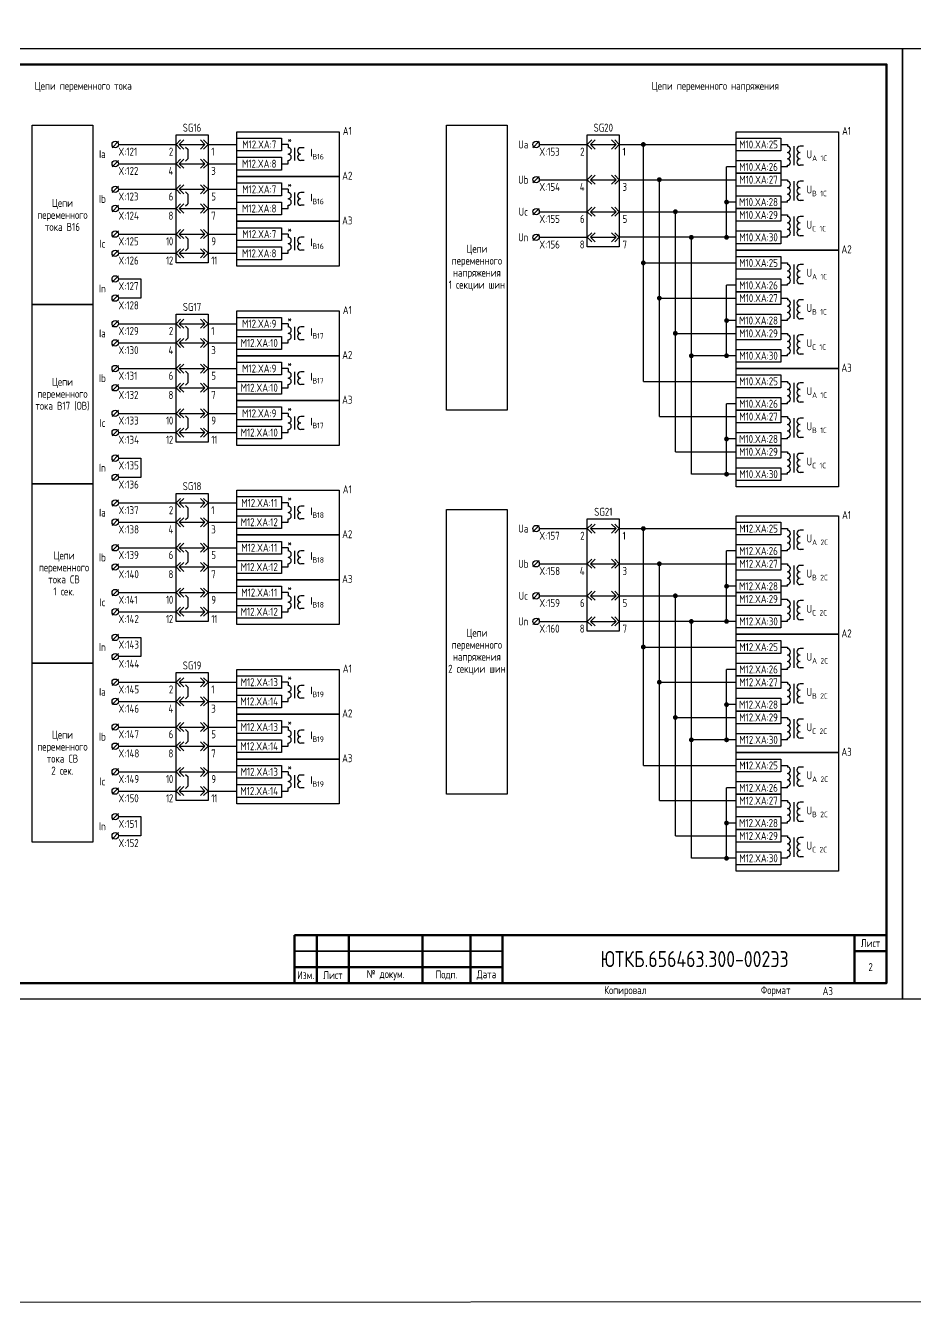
# Model space of a CAD drawing. Header units: millimetres. Extents: x -1315 to 7958, y -96 to 618.
# Drawn here: x 566 to 844, y -96 to 304.1 of the extents above; entities that cross this region are included whole.
import ezdxf

# ---------------------------------------------------------------- set-up
doc = ezdxf.new("R2010")
doc.units = ezdxf.units.MM
doc.styles.add('Gost_type_A', font='GOST_A.TTF')

# ---------------------------------------------------------------- blocks, each defined once
blk = doc.blocks.new('Формат_А3')
blk.add_lwpolyline([(-420, 297), (0, 297), (0, 0), (-420, 0)], close=True)
at = {"lineweight": 50}
blk.add_lwpolyline([(-400, 292), (-5, 292), (-5, 5), (-400, 5)], close=True, dxfattribs=at)
blk = doc.blocks.new('Штамп малый нижний')
at = {"lineweight": 50}
for points in [[(-185, 15), (-178, 15), (-178, 5), (-185, 5)], [(-178, 15), (-168, 15), (-168, 5), (-178, 5)], [(-168, 15), (-145, 15), (-145, 5), (-168, 5)], [(-145, 15), (-130, 15), (-130, 5), (-145, 5)], [(-130, 15), (-120, 15), (-120, 5), (-130, 5)], [(-120, 15), (-10, 15), (-10, 0), (-120, 0)], [(-10, 15), (0, 15), (0, 10), (-10, 10)], [(-10, 10), (0, 10), (0, 0), (-10, 0)], [(-185, 5), (-178, 5), (-178, 0), (-185, 0)], [(-178, 5), (-168, 5), (-168, 0), (-178, 0)], [(-168, 5), (-145, 5), (-145, 0), (-168, 0)], [(-145, 5), (-130, 5), (-130, 0), (-145, 0)], [(-130, 5), (-120, 5), (-120, 0), (-130, 0)]]:
    blk.add_lwpolyline(points, close=True, dxfattribs=at)
for points in [[(-185, 15), (-178, 15), (-178, 10), (-185, 10)], [(-178, 15), (-168, 15), (-168, 10), (-178, 10)], [(-168, 15), (-145, 15), (-145, 10), (-168, 10)], [(-145, 15), (-130, 15), (-130, 10), (-145, 10)], [(-130, 15), (-120, 15), (-120, 10), (-130, 10)], [(-185, 10), (-178, 10), (-178, 5), (-185, 5)], [(-178, 10), (-168, 10), (-168, 5), (-178, 5)], [(-168, 10), (-145, 10), (-145, 5), (-168, 5)], [(-145, 10), (-130, 10), (-130, 5), (-145, 5)], [(-130, 10), (-120, 10), (-120, 5), (-130, 5)]]:
    blk.add_lwpolyline(points, close=True)
at = {"char_height": 2.5, "style": 'Gost_type_A'}
for s, insert, width, attachment_point in [('Лист', (-5, 12.5), 10, 5), ('№ докум.', (-156.5, 2.5), 23, 5), ('Дата', (-125, 2.5), 10, 5), ('Изм.', (-181.5, 2.5), 7, 5), ('Лист', (-173, 2.5), 10, 5), ('Подп.', (-137.5, 2.5), 15, 5), ('Копировал', (-75, -2.53), 13.1202, 6), ('Формат', (-30, -2.53), 13.1202, 6)]:
    blk.add_mtext(s, dxfattribs=dict(at, insert=insert, width=width, attachment_point=attachment_point))
blk = doc.blocks.new('БИ_разъем')
for p, q in [((0, 0), (1.41, 1.41)), ((0, 0), (1.41, 1.41)), ((0, 0), (1.41, -1.41)), ((0, 0), (1.41, -1.41)), ((1, 0), (2.41, 1.41)), ((1, 0), (2.41, -1.41)), ((1, 0), (9, 0)), ((9, 0), (7.59, 1.41)), ((9, 0), (7.59, -1.41)), ((10, 0), (8.59, 1.41)), ((10, 0), (8.59, 1.41)), ((10, 0), (8.59, -1.41)), ((10, 0), (8.59, -1.41))]:
    blk.add_line(p, q)
blk = doc.blocks.new('БИ_перемычка')
for p, q in [((2.97, -0.79), (3.67, -1.5)), ((3.67, -1.5), (3.67, -4.5)), ((2.97, -5.21), (3.67, -4.5))]:
    blk.add_line(p, q)
blk = doc.blocks.new('POINT')
at = {"const_width": 0.75}
blk.add_lwpolyline([(-0.375, 0, 1), (0.375, 0, 1)], format="xyb", close=True, dxfattribs=at)

msp = doc.modelspace()

# ---------------------------------------------------------------- linework, layer by layer
for p, q in [((595, 268), (593, 266)), ((595, 267), (613, 267)), ((623, 267), (632, 267)), ((648, 267), (646, 267)), ((726.5, 268), (724.5, 266)), ((726.5, 267), (741.5, 267)), ((751.5, 267), (788, 267)), ((759, 193), (759, 267)), ((595, 262), (593, 260)), ((595, 261), (613, 261)), ((623.17, 261), (632, 261)), ((646, 261), (648, 261)), ((726.5, 257), (724.5, 255)), ((785, 238), (785, 260)), ((788, 260), (785, 260)), ((595, 254), (593, 252)), ((595, 253), (613, 253)), ((623.17, 253), (632, 253)), ((648, 253), (646, 253)), ((726.5, 256), (741.5, 256)), ((751.5, 256), (788, 256)), ((764, 182), (764, 256)), ((788, 249), (785, 249)), ((595, 248), (593, 246)), ((595, 247), (613, 247)), ((623.17, 247), (632, 247)), ((646, 247), (648, 247)), ((726.5, 247), (724.5, 245)), ((726.5, 246), (741.5, 246)), ((751.5, 246), (788, 246)), ((769, 171), (769, 246)), ((595, 240), (593, 238)), ((595, 239), (613, 239)), ((623.17, 239), (632, 239)), ((648, 239), (646, 239)), ((726.5, 239), (724.5, 237)), ((726.5, 238), (741.5, 238)), ((788, 238), (751.5, 238)), ((774, 164), (774, 238)), ((595, 234), (593, 232)), ((595, 233), (613, 233)), ((623.17, 233), (632, 233)), ((646, 233), (648, 233)), ((759.38, 230), (788, 230)), ((595, 226), (593, 224)), ((595, 225), (602, 225)), ((602, 225), (602, 219)), ((785, 201), (785, 223)), ((788, 223), (785, 223)), ((595, 220), (593, 218)), ((602, 219), (595, 219)), ((764, 219), (788, 219)), ((595, 212), (593, 210)), ((595, 211), (613, 211)), ((623, 211), (632, 211)), ((648, 211), (646, 211)), ((788, 212), (785, 212)), ((595, 206), (593, 204)), ((595, 205), (613, 205)), ((623.17, 205), (632, 205)), ((646, 205), (648, 205)), ((769, 208), (788, 208)), ((788, 201), (774, 201)), ((595, 198), (593, 196)), ((595, 197), (613, 197)), ((623.17, 197), (632, 197)), ((648, 197), (646, 197)), ((759, 193), (788, 193)), ((595, 192), (593, 190)), ((595, 191), (613, 191)), ((623.17, 191), (632, 191)), ((646, 191), (648, 191)), ((785, 164), (785, 186)), ((788, 186), (785, 186)), ((595, 184), (593, 182)), ((595, 183), (613, 183)), ((623.17, 183), (632, 183)), ((648, 183), (646, 183)), ((764, 182), (788, 182)), ((595, 178), (593, 176)), ((595, 177), (613, 177)), ((623.17, 177), (632, 177)), ((646, 177), (648, 177)), ((788, 175), (785, 175)), ((595, 170), (593, 168)), ((595, 169), (602, 169)), ((602, 169), (602, 163)), ((769, 171), (788, 171)), ((595, 164), (593, 162)), ((602, 163), (595, 163)), ((788, 164), (774, 164)), ((595, 156), (593, 154)), ((595, 155), (613, 155)), ((623, 155), (632, 155)), ((648, 155), (646, 155)), ((595, 150), (593, 148)), ((595, 149), (613, 149)), ((623.17, 149), (632, 149)), ((646, 149), (648, 149)), ((726.5, 148), (724.5, 146)), ((726.5, 147), (741.5, 147)), ((751.5, 147), (788, 147)), ((759, 73), (759, 147)), ((595, 142), (593, 140)), ((595, 141), (613, 141)), ((623.17, 141), (632, 141)), ((648, 141), (646, 141)), ((726.5, 137), (724.5, 135)), ((785, 118), (785, 140)), ((788, 140), (785, 140)), ((595, 136), (593, 134)), ((595, 135), (613, 135)), ((623.17, 135), (632, 135)), ((646, 135), (648, 135)), ((726.5, 136), (741.5, 136)), ((751.5, 136), (788, 136)), ((764, 62), (764, 136)), ((788, 129), (785, 129)), ((595, 128), (593, 126)), ((595, 127), (613, 127)), ((623.17, 127), (632, 127)), ((648, 127), (646, 127)), ((726.5, 127), (724.5, 125)), ((726.5, 126), (741.5, 126)), ((751.5, 126), (788, 126)), ((769, 51), (769, 126)), ((595, 122), (593, 120)), ((595, 121), (613, 121)), ((623.17, 121), (632, 121)), ((646, 121), (648, 121)), ((726.5, 119), (724.5, 117)), ((726.5, 118), (741.5, 118)), ((788, 118), (751.5, 118)), ((774, 44), (774, 118)), ((595, 114), (593, 112)), ((595, 113), (602, 113)), ((602, 113), (602, 107)), ((759.38, 110), (788, 110)), ((595, 108), (593, 106)), ((602, 107), (595, 107)), ((785, 81), (785, 103)), ((788, 103), (785, 103)), ((595, 100), (593, 98)), ((595, 99), (613, 99)), ((623, 99), (632, 99)), ((648, 99), (646, 99)), ((764, 99), (788, 99)), ((595, 94), (593, 92)), ((595, 93), (613, 93)), ((623.17, 93), (632, 93)), ((646, 93), (648, 93)), ((788, 92), (785, 92)), ((595, 86), (593, 84)), ((595, 85), (613, 85)), ((623.17, 85), (632, 85)), ((648, 85), (646, 85)), ((769, 88), (788, 88)), ((788, 81), (774, 81)), ((595, 80), (593, 78)), ((595, 79), (613, 79)), ((623.17, 79), (632, 79)), ((646, 79), (648, 79)), ((759, 73), (788, 73)), ((595, 72), (593, 70)), ((595, 71), (613, 71)), ((623.17, 71), (632, 71)), ((648, 71), (646, 71)), ((595, 66), (593, 64)), ((595, 65), (613, 65)), ((623.17, 65), (632, 65)), ((646, 65), (648, 65)), ((785, 44), (785, 66)), ((788, 66), (785, 66)), ((764, 62), (788, 62)), ((595, 58), (593, 56)), ((595, 57), (602, 57)), ((602, 57), (602, 51)), ((788, 55), (785, 55)), ((595, 52), (593, 50)), ((602, 51), (595, 51)), ((769, 51), (788, 51)), ((788, 44), (774, 44))]:
    msp.add_line(p, q)
at = {"ltscale": 4}
for p, q in [((648, 267), (648, 266)), ((648, 266.5), (648, 266)), ((650, 266), (650, 262)), ((650, 266), (650, 262)), ((653, 266), (652, 266)), ((653, 266), (652, 266)), ((802, 267), (804, 267)), ((804, 267), (804, 266.5)), ((804, 267), (804, 266.5)), ((806, 266.5), (806, 262.5)), ((806, 264.5), (806, 260.5)), ((809, 266.5), (808, 266.5)), ((648, 261), (648, 262)), ((653, 262), (652, 262)), ((653, 262), (652, 262)), ((804, 260), (804, 260.5)), ((809, 260.5), (808, 260.5)), ((804, 260), (802, 260)), ((648, 253), (648, 252)), ((648, 252.5), (648, 252)), ((802, 256), (804, 256)), ((804, 256), (804, 255.5)), ((804, 256), (804, 255.5)), ((806, 255.5), (806, 251.5)), ((806, 253.5), (806, 249.5)), ((809, 255.5), (808, 255.5)), ((650, 252), (650, 248)), ((650, 252), (650, 248)), ((653, 252), (652, 252)), ((653, 252), (652, 252)), ((804, 249), (802, 249)), ((804, 249), (804, 249.5)), ((809, 249.5), (808, 249.5)), ((648, 247), (648, 248)), ((653, 248), (652, 248)), ((653, 248), (652, 248)), ((802, 245), (804, 245)), ((804, 245), (804, 244.5)), ((804, 245), (804, 244.5)), ((806, 244.5), (806, 240.5)), ((809, 244.5), (808, 244.5)), ((806, 242.5), (806, 238.5)), ((648, 239), (648, 238)), ((648, 238.5), (648, 238)), ((650, 238), (650, 234)), ((650, 238), (650, 234)), ((653, 238), (652, 238)), ((653, 238), (652, 238)), ((804, 238), (802, 238)), ((804, 238), (804, 238.5)), ((809, 238.5), (808, 238.5)), ((648, 233), (648, 234)), ((653, 234), (652, 234)), ((653, 234), (652, 234)), ((802, 230), (804, 230)), ((804, 230), (804, 229.5)), ((804, 230), (804, 229.5)), ((806, 229.5), (806, 225.5)), ((809, 229.5), (808, 229.5)), ((806, 227.5), (806, 223.5)), ((804, 223), (802, 223)), ((804, 223), (804, 223.5)), ((809, 223.5), (808, 223.5)), ((802, 219), (804, 219)), ((804, 219), (804, 218.5)), ((804, 219), (804, 218.5)), ((806, 218.5), (806, 214.5)), ((806, 216.5), (806, 212.5)), ((809, 218.5), (808, 218.5)), ((804, 212), (804, 212.5)), ((809, 212.5), (808, 212.5)), ((648, 211), (648, 210)), ((648, 210.5), (648, 210)), ((650, 210), (650, 206)), ((650, 210), (650, 206)), ((653, 210), (652, 210)), ((653, 210), (652, 210)), ((804, 212), (802, 212)), ((648, 205), (648, 206)), ((653, 206), (652, 206)), ((653, 206), (652, 206)), ((802, 208), (804, 208)), ((804, 208), (804, 207.5)), ((804, 208), (804, 207.5)), ((806, 207.5), (806, 203.5)), ((806, 205.5), (806, 201.5)), ((809, 207.5), (808, 207.5)), ((804, 201), (802, 201)), ((804, 201), (804, 201.5)), ((809, 201.5), (808, 201.5)), ((648, 197), (648, 196)), ((648, 196.5), (648, 196)), ((650, 196), (650, 192)), ((650, 196), (650, 192)), ((653, 196), (652, 196)), ((653, 196), (652, 196)), ((802, 193), (804, 193)), ((804, 193), (804, 192.5)), ((804, 193), (804, 192.5)), ((806, 192.5), (806, 188.5)), ((809, 192.5), (808, 192.5)), ((648, 191), (648, 192)), ((653, 192), (652, 192)), ((653, 192), (652, 192)), ((806, 190.5), (806, 186.5)), ((804, 186), (802, 186)), ((804, 186), (804, 186.5)), ((809, 186.5), (808, 186.5)), ((648, 183), (648, 182)), ((648, 182.5), (648, 182)), ((650, 182), (650, 178)), ((650, 182), (650, 178)), ((653, 182), (652, 182)), ((653, 182), (652, 182)), ((802, 182), (804, 182)), ((804, 182), (804, 181.5)), ((804, 182), (804, 181.5)), ((806, 181.5), (806, 177.5)), ((809, 181.5), (808, 181.5)), ((648, 177), (648, 178)), ((653, 178), (652, 178)), ((653, 178), (652, 178)), ((806, 179.5), (806, 175.5)), ((804, 175), (802, 175)), ((804, 175), (804, 175.5)), ((809, 175.5), (808, 175.5)), ((802, 171), (804, 171)), ((804, 171), (804, 170.5)), ((804, 171), (804, 170.5)), ((806, 170.5), (806, 166.5)), ((806, 168.5), (806, 164.5)), ((809, 170.5), (808, 170.5)), ((804, 164), (804, 164.5)), ((809, 164.5), (808, 164.5)), ((804, 164), (802, 164)), ((648, 155), (648, 154)), ((648, 154.5), (648, 154)), ((650, 154), (650, 150)), ((650, 154), (650, 150)), ((653, 154), (652, 154)), ((653, 154), (652, 154)), ((648, 149), (648, 150)), ((653, 150), (652, 150)), ((653, 150), (652, 150)), ((802, 147), (804, 147)), ((804, 147), (804, 146.5)), ((804, 147), (804, 146.5)), ((806, 146.5), (806, 142.5)), ((806, 144.5), (806, 140.5)), ((809, 146.5), (808, 146.5)), ((648, 141), (648, 140)), ((648, 140.5), (648, 140)), ((804, 140), (804, 140.5)), ((809, 140.5), (808, 140.5)), ((650, 140), (650, 136)), ((650, 140), (650, 136)), ((653, 140), (652, 140)), ((653, 140), (652, 140)), ((804, 140), (802, 140)), ((648, 135), (648, 136)), ((653, 136), (652, 136)), ((653, 136), (652, 136)), ((802, 136), (804, 136)), ((804, 136), (804, 135.5)), ((804, 136), (804, 135.5)), ((806, 135.5), (806, 131.5)), ((806, 133.5), (806, 129.5)), ((809, 135.5), (808, 135.5)), ((804, 129), (802, 129)), ((804, 129), (804, 129.5)), ((809, 129.5), (808, 129.5)), ((648, 127), (648, 126)), ((648, 126.5), (648, 126)), ((650, 126), (650, 122)), ((650, 126), (650, 122)), ((653, 126), (652, 126)), ((653, 126), (652, 126)), ((802, 125), (804, 125)), ((804, 125), (804, 124.5)), ((804, 125), (804, 124.5)), ((806, 124.5), (806, 120.5)), ((809, 124.5), (808, 124.5)), ((648, 121), (648, 122)), ((653, 122), (652, 122)), ((653, 122), (652, 122)), ((806, 122.5), (806, 118.5)), ((804, 118), (802, 118)), ((804, 118), (804, 118.5)), ((809, 118.5), (808, 118.5)), ((802, 110), (804, 110)), ((804, 110), (804, 109.5)), ((804, 110), (804, 109.5)), ((806, 109.5), (806, 105.5)), ((809, 109.5), (808, 109.5)), ((806, 107.5), (806, 103.5)), ((804, 103), (802, 103)), ((804, 103), (804, 103.5)), ((809, 103.5), (808, 103.5)), ((648, 99), (648, 98)), ((648, 98.5), (648, 98)), ((650, 98), (650, 94)), ((650, 98), (650, 94)), ((653, 98), (652, 98)), ((653, 98), (652, 98)), ((802, 99), (804, 99)), ((804, 99), (804, 98.5)), ((804, 99), (804, 98.5)), ((806, 98.5), (806, 94.5)), ((806, 96.5), (806, 92.5)), ((809, 98.5), (808, 98.5)), ((648, 93), (648, 94)), ((653, 94), (652, 94)), ((653, 94), (652, 94)), ((804, 92), (804, 92.5)), ((809, 92.5), (808, 92.5)), ((804, 92), (802, 92)), ((648, 85), (648, 84)), ((648, 84.5), (648, 84)), ((802, 88), (804, 88)), ((804, 88), (804, 87.5)), ((804, 88), (804, 87.5)), ((806, 87.5), (806, 83.5)), ((806, 85.5), (806, 81.5)), ((809, 87.5), (808, 87.5)), ((650, 84), (650, 80)), ((650, 84), (650, 80)), ((653, 84), (652, 84)), ((653, 84), (652, 84)), ((804, 81), (802, 81)), ((804, 81), (804, 81.5)), ((809, 81.5), (808, 81.5)), ((648, 79), (648, 80)), ((653, 80), (652, 80)), ((653, 80), (652, 80)), ((802, 73), (804, 73)), ((804, 73), (804, 72.5)), ((804, 73), (804, 72.5)), ((806, 72.5), (806, 68.5)), ((809, 72.5), (808, 72.5)), ((648, 71), (648, 70)), ((648, 70.5), (648, 70)), ((650, 70), (650, 66)), ((650, 70), (650, 66)), ((653, 70), (652, 70)), ((653, 70), (652, 70)), ((806, 70.5), (806, 66.5)), ((648, 65), (648, 66)), ((653, 66), (652, 66)), ((653, 66), (652, 66)), ((804, 66), (802, 66)), ((804, 66), (804, 66.5)), ((809, 66.5), (808, 66.5)), ((802, 62), (804, 62)), ((804, 62), (804, 61.5)), ((804, 62), (804, 61.5)), ((806, 61.5), (806, 57.5)), ((809, 61.5), (808, 61.5)), ((806, 59.5), (806, 55.5)), ((804, 55), (802, 55)), ((804, 55), (804, 55.5)), ((809, 55.5), (808, 55.5)), ((802, 51), (804, 51)), ((804, 51), (804, 50.5)), ((804, 51), (804, 50.5)), ((806, 50.5), (806, 46.5)), ((806, 48.5), (806, 44.5)), ((809, 50.5), (808, 50.5)), ((804, 44), (804, 44.5)), ((809, 44.5), (808, 44.5)), ((804, 44), (802, 44))]:
    msp.add_line(p, q, dxfattribs=at)
for points in [[(-1315, 612), (7958.16, 618), (7958.16, -90), (-1315, -96)], [(587, 217), (568, 217), (568, 273), (587, 273)], [(716.5, 184), (697.5, 184), (697.5, 273), (716.5, 273)], [(613, 270), (623, 270), (623, 230), (613, 230)], [(632, 271), (664, 271), (664, 257), (632, 257)], [(632, 269), (646, 269), (646, 265), (632, 265)], [(741.5, 270), (751.5, 270), (751.5, 235), (741.5, 235)], [(788, 271), (820, 271), (820, 234), (788, 234)], [(788, 269), (802, 269), (802, 265), (788, 265)], [(632, 263), (646, 263), (646, 259), (632, 259)], [(788, 262), (802, 262), (802, 258), (788, 258)], [(632, 257), (664, 257), (664, 243), (632, 243)], [(788, 258), (802, 258), (802, 254), (788, 254)], [(632, 255), (646, 255), (646, 251), (632, 251)], [(632, 249), (646, 249), (646, 245), (632, 245)], [(788, 251), (802, 251), (802, 247), (788, 247)], [(788, 247), (802, 247), (802, 243), (788, 243)], [(632, 243), (664, 243), (664, 229), (632, 229)], [(632, 241), (646, 241), (646, 237), (632, 237)], [(788, 240), (802, 240), (802, 236), (788, 236)], [(632, 235), (646, 235), (646, 231), (632, 231)], [(788, 234), (820, 234), (820, 197), (788, 197)], [(788, 232), (802, 232), (802, 228), (788, 228)], [(788, 225), (802, 225), (802, 221), (788, 221)], [(788, 221), (802, 221), (802, 217), (788, 217)], [(587, 161), (568, 161), (568, 217), (587, 217)], [(613, 214), (623, 214), (623, 174), (613, 174)], [(632, 215), (664, 215), (664, 201), (632, 201)], [(632, 213), (646, 213), (646, 209), (632, 209)], [(788, 214), (802, 214), (802, 210), (788, 210)], [(788, 210), (802, 210), (802, 206), (788, 206)], [(632, 207), (646, 207), (646, 203), (632, 203)], [(632, 201), (664, 201), (664, 187), (632, 187)], [(788, 203), (802, 203), (802, 199), (788, 199)], [(632, 199), (646, 199), (646, 195), (632, 195)], [(788, 197), (820, 197), (820, 160), (788, 160)], [(632, 193), (646, 193), (646, 189), (632, 189)], [(788, 195), (802, 195), (802, 191), (788, 191)], [(632, 187), (664, 187), (664, 173), (632, 173)], [(632, 185), (646, 185), (646, 181), (632, 181)], [(788, 188), (802, 188), (802, 184), (788, 184)], [(788, 184), (802, 184), (802, 180), (788, 180)], [(632, 179), (646, 179), (646, 175), (632, 175)], [(788, 177), (802, 177), (802, 173), (788, 173)], [(788, 173), (802, 173), (802, 169), (788, 169)], [(788, 166), (802, 166), (802, 162), (788, 162)], [(587, 105), (568, 105), (568, 161), (587, 161)], [(613, 158), (623, 158), (623, 118), (613, 118)], [(632, 159), (664, 159), (664, 145), (632, 145)], [(632, 157), (646, 157), (646, 153), (632, 153)], [(716.5, 64), (697.5, 64), (697.5, 153), (716.5, 153)], [(632, 151), (646, 151), (646, 147), (632, 147)], [(741.5, 150), (751.5, 150), (751.5, 115), (741.5, 115)], [(788, 151), (820, 151), (820, 114), (788, 114)], [(788, 149), (802, 149), (802, 145), (788, 145)], [(632, 145), (664, 145), (664, 131), (632, 131)], [(632, 143), (646, 143), (646, 139), (632, 139)], [(788, 142), (802, 142), (802, 138), (788, 138)], [(632, 137), (646, 137), (646, 133), (632, 133)], [(788, 138), (802, 138), (802, 134), (788, 134)], [(632, 131), (664, 131), (664, 117), (632, 117)], [(632, 129), (646, 129), (646, 125), (632, 125)], [(788, 131), (802, 131), (802, 127), (788, 127)], [(788, 127), (802, 127), (802, 123), (788, 123)], [(632, 123), (646, 123), (646, 119), (632, 119)], [(788, 120), (802, 120), (802, 116), (788, 116)], [(788, 114), (820, 114), (820, 77), (788, 77)], [(788, 112), (802, 112), (802, 108), (788, 108)], [(587, 49), (568, 49), (568, 105), (587, 105)], [(788, 105), (802, 105), (802, 101), (788, 101)], [(613, 102), (623, 102), (623, 62), (613, 62)], [(632, 103), (664, 103), (664, 89), (632, 89)], [(632, 101), (646, 101), (646, 97), (632, 97)], [(788, 101), (802, 101), (802, 97), (788, 97)], [(632, 95), (646, 95), (646, 91), (632, 91)], [(788, 94), (802, 94), (802, 90), (788, 90)], [(632, 89), (664, 89), (664, 75), (632, 75)], [(788, 90), (802, 90), (802, 86), (788, 86)], [(632, 87), (646, 87), (646, 83), (632, 83)], [(632, 81), (646, 81), (646, 77), (632, 77)], [(788, 83), (802, 83), (802, 79), (788, 79)], [(788, 77), (820, 77), (820, 40), (788, 40)], [(632, 75), (664, 75), (664, 61), (632, 61)], [(632, 73), (646, 73), (646, 69), (632, 69)], [(788, 75), (802, 75), (802, 71), (788, 71)], [(632, 67), (646, 67), (646, 63), (632, 63)], [(788, 68), (802, 68), (802, 64), (788, 64)], [(788, 64), (802, 64), (802, 60), (788, 60)], [(788, 57), (802, 57), (802, 53), (788, 53)], [(788, 53), (802, 53), (802, 49), (788, 49)], [(788, 46), (802, 46), (802, 42), (788, 42)]]:
    msp.add_lwpolyline(points, close=True)
for centre in [(594, 267), (725.5, 267), (594, 261), (725.5, 256), (594, 253), (594, 247), (725.5, 246), (594, 239), (725.5, 238), (594, 233), (594, 225), (594, 219), (594, 211), (594, 205), (594, 197), (594, 191), (594, 183), (594, 177), (594, 169), (594, 163), (594, 155), (594, 149), (725.5, 147), (594, 141), (725.5, 136), (594, 135), (594, 127), (725.5, 126), (594, 121), (725.5, 118), (594, 113), (594, 107), (594, 99), (594, 93), (594, 85), (594, 79), (594, 71), (594, 65), (594, 57), (594, 51)]:
    msp.add_circle(centre, 1)
for centre, start, end in [((648, 265), 270, 90), ((648, 265), 270, 90), ((652, 265), 90, 270), ((652, 265), 90, 270), ((804, 265.5), 270, 90), ((804, 263.5), 270, 90), ((808, 265.5), 90, 270), ((808, 265.5), 90, 270), ((808, 263.5), 90, 270), ((808, 263.5), 90, 270), ((648, 263), 270, 90), ((648, 263), 270, 90), ((652, 263), 90, 270), ((652, 263), 90, 270), ((804, 261.5), 270, 90), ((808, 261.5), 90, 270), ((804, 254.5), 270, 90), ((804, 252.5), 270, 90), ((808, 254.5), 90, 270), ((808, 254.5), 90, 270), ((808, 252.5), 90, 270), ((808, 252.5), 90, 270), ((648, 251), 270, 90), ((648, 251), 270, 90), ((648, 249), 270, 90), ((648, 249), 270, 90), ((652, 251), 90, 270), ((652, 251), 90, 270), ((652, 249), 90, 270), ((652, 249), 90, 270), ((804, 250.5), 270, 90), ((808, 250.5), 90, 270), ((804, 243.5), 270, 90), ((808, 243.5), 90, 270), ((808, 243.5), 90, 270), ((804, 241.5), 270, 90), ((804, 239.5), 270, 90), ((808, 241.5), 90, 270), ((808, 241.5), 90, 270), ((808, 239.5), 90, 270), ((648, 237), 270, 90), ((648, 237), 270, 90), ((652, 237), 90, 270), ((652, 237), 90, 270), ((648, 235), 270, 90), ((648, 235), 270, 90), ((652, 235), 90, 270), ((652, 235), 90, 270), ((804, 228.5), 270, 90), ((808, 228.5), 90, 270), ((808, 228.5), 90, 270), ((804, 226.5), 270, 90), ((804, 224.5), 270, 90), ((808, 226.5), 90, 270), ((808, 226.5), 90, 270), ((808, 224.5), 90, 270), ((804, 217.5), 270, 90), ((804, 215.5), 270, 90), ((808, 217.5), 90, 270), ((808, 217.5), 90, 270), ((808, 215.5), 90, 270), ((808, 215.5), 90, 270), ((804, 213.5), 270, 90), ((808, 213.5), 90, 270), ((648, 209), 270, 90), ((648, 209), 270, 90), ((652, 209), 90, 270), ((652, 209), 90, 270), ((648, 207), 270, 90), ((648, 207), 270, 90), ((652, 207), 90, 270), ((652, 207), 90, 270), ((804, 206.5), 270, 90), ((804, 204.5), 270, 90), ((808, 206.5), 90, 270), ((808, 206.5), 90, 270), ((808, 204.5), 90, 270), ((808, 204.5), 90, 270), ((804, 202.5), 270, 90), ((808, 202.5), 90, 270), ((648, 195), 270, 90), ((648, 195), 270, 90), ((648, 193), 270, 90), ((648, 193), 270, 90), ((652, 195), 90, 270), ((652, 195), 90, 270), ((652, 193), 90, 270), ((652, 193), 90, 270), ((804, 191.5), 270, 90), ((808, 191.5), 90, 270), ((808, 191.5), 90, 270), ((804, 189.5), 270, 90), ((804, 187.5), 270, 90), ((808, 189.5), 90, 270), ((808, 189.5), 90, 270), ((808, 187.5), 90, 270), ((648, 181), 270, 90), ((648, 181), 270, 90), ((652, 181), 90, 270), ((652, 181), 90, 270), ((804, 180.5), 270, 90), ((808, 180.5), 90, 270), ((808, 180.5), 90, 270), ((648, 179), 270, 90), ((648, 179), 270, 90), ((652, 179), 90, 270), ((652, 179), 90, 270), ((804, 178.5), 270, 90), ((804, 176.5), 270, 90), ((808, 178.5), 90, 270), ((808, 178.5), 90, 270), ((808, 176.5), 90, 270), ((804, 169.5), 270, 90), ((804, 167.5), 270, 90), ((808, 169.5), 90, 270), ((808, 169.5), 90, 270), ((808, 167.5), 90, 270), ((808, 167.5), 90, 270), ((804, 165.5), 270, 90), ((808, 165.5), 90, 270), ((648, 153), 270, 90), ((648, 153), 270, 90), ((652, 153), 90, 270), ((652, 153), 90, 270), ((648, 151), 270, 90), ((648, 151), 270, 90), ((652, 151), 90, 270), ((652, 151), 90, 270), ((804, 145.5), 270, 90), ((804, 143.5), 270, 90), ((808, 145.5), 90, 270), ((808, 145.5), 90, 270), ((808, 143.5), 90, 270), ((808, 143.5), 90, 270), ((804, 141.5), 270, 90), ((808, 141.5), 90, 270), ((648, 139), 270, 90), ((648, 139), 270, 90), ((648, 137), 270, 90), ((648, 137), 270, 90), ((652, 139), 90, 270), ((652, 139), 90, 270), ((652, 137), 90, 270), ((652, 137), 90, 270), ((804, 134.5), 270, 90), ((804, 132.5), 270, 90), ((808, 134.5), 90, 270), ((808, 134.5), 90, 270), ((808, 132.5), 90, 270), ((808, 132.5), 90, 270), ((804, 130.5), 270, 90), ((808, 130.5), 90, 270), ((648, 125), 270, 90), ((648, 125), 270, 90), ((652, 125), 90, 270), ((652, 125), 90, 270), ((804, 123.5), 270, 90), ((808, 123.5), 90, 270), ((808, 123.5), 90, 270), ((648, 123), 270, 90), ((648, 123), 270, 90), ((652, 123), 90, 270), ((652, 123), 90, 270), ((804, 121.5), 270, 90), ((804, 119.5), 270, 90), ((808, 121.5), 90, 270), ((808, 121.5), 90, 270), ((808, 119.5), 90, 270), ((804, 108.5), 270, 90), ((808, 108.5), 90, 270), ((808, 108.5), 90, 270), ((804, 106.5), 270, 90), ((804, 104.5), 270, 90), ((808, 106.5), 90, 270), ((808, 106.5), 90, 270), ((808, 104.5), 90, 270), ((648, 97), 270, 90), ((648, 97), 270, 90), ((652, 97), 90, 270), ((652, 97), 90, 270), ((804, 97.5), 270, 90), ((804, 95.5), 270, 90), ((808, 97.5), 90, 270), ((808, 97.5), 90, 270), ((808, 95.5), 90, 270), ((808, 95.5), 90, 270), ((648, 95), 270, 90), ((648, 95), 270, 90), ((652, 95), 90, 270), ((652, 95), 90, 270), ((804, 93.5), 270, 90), ((808, 93.5), 90, 270), ((804, 86.5), 270, 90), ((804, 84.5), 270, 90), ((808, 86.5), 90, 270), ((808, 86.5), 90, 270), ((808, 84.5), 90, 270), ((808, 84.5), 90, 270), ((648, 83), 270, 90), ((648, 83), 270, 90), ((648, 81), 270, 90), ((648, 81), 270, 90), ((652, 83), 90, 270), ((652, 83), 90, 270), ((652, 81), 90, 270), ((652, 81), 90, 270), ((804, 82.5), 270, 90), ((808, 82.5), 90, 270), ((804, 71.5), 270, 90), ((808, 71.5), 90, 270), ((808, 71.5), 90, 270), ((648, 69), 270, 90), ((648, 69), 270, 90), ((652, 69), 90, 270), ((652, 69), 90, 270), ((804, 69.5), 270, 90), ((804, 67.5), 270, 90), ((808, 69.5), 90, 270), ((808, 69.5), 90, 270), ((808, 67.5), 90, 270), ((648, 67), 270, 90), ((648, 67), 270, 90), ((652, 67), 90, 270), ((652, 67), 90, 270), ((804, 60.5), 270, 90), ((808, 60.5), 90, 270), ((808, 60.5), 90, 270), ((804, 58.5), 270, 90), ((804, 56.5), 270, 90), ((808, 58.5), 90, 270), ((808, 58.5), 90, 270), ((808, 56.5), 90, 270), ((804, 49.5), 270, 90), ((804, 47.5), 270, 90), ((808, 49.5), 90, 270), ((808, 49.5), 90, 270), ((808, 47.5), 90, 270), ((808, 47.5), 90, 270), ((804, 45.5), 270, 90), ((808, 45.5), 90, 270)]:
    msp.add_arc(centre, 1, start, end, dxfattribs=at)

# ---------------------------------------------------------------- block references
for name, p in [('Формат_А3', (840, 0)), ('Формат_А3', (1260, 0)), ('БИ_разъем', (613, 267)), ('БИ_разъем', (741.5, 267)), ('БИ_перемычка', (613, 267)), ('POINT', (759, 267)), ('БИ_разъем', (613, 261)), ('БИ_разъем', (741.5, 256)), ('POINT', (764, 256)), ('БИ_разъем', (613, 253)), ('БИ_перемычка', (613, 253)), ('БИ_разъем', (613, 247)), ('POINT', (785, 249)), ('БИ_разъем', (741.5, 246)), ('POINT', (769, 246)), ('БИ_разъем', (613, 239)), ('БИ_перемычка', (613, 239)), ('БИ_разъем', (741.5, 238)), ('POINT', (774, 238)), ('POINT', (785, 238)), ('БИ_разъем', (613, 233)), ('POINT', (759, 230)), ('POINT', (764, 219)), ('БИ_разъем', (613, 211)), ('POINT', (785, 212)), ('БИ_перемычка', (613, 211)), ('POINT', (769, 208)), ('БИ_разъем', (613, 205)), ('POINT', (774, 201)), ('POINT', (785, 201)), ('БИ_разъем', (613, 197)), ('БИ_перемычка', (613, 197)), ('БИ_разъем', (613, 191)), ('БИ_разъем', (613, 183)), ('БИ_перемычка', (613, 183)), ('БИ_разъем', (613, 177)), ('POINT', (785, 175)), ('POINT', (785, 164)), ('БИ_разъем', (613, 155)), ('БИ_перемычка', (613, 155)), ('БИ_разъем', (613, 149)), ('БИ_разъем', (741.5, 147)), ('POINT', (759, 147)), ('БИ_разъем', (613, 141)), ('БИ_перемычка', (613, 141)), ('БИ_разъем', (613, 135)), ('БИ_разъем', (741.5, 136)), ('POINT', (764, 136)), ('БИ_разъем', (613, 127)), ('POINT', (785, 129)), ('БИ_перемычка', (613, 127)), ('БИ_разъем', (741.5, 126)), ('POINT', (769, 126)), ('БИ_разъем', (613, 121)), ('БИ_разъем', (741.5, 118)), ('POINT', (774, 118)), ('POINT', (785, 118)), ('POINT', (759, 110)), ('БИ_разъем', (613, 99)), ('БИ_перемычка', (613, 99)), ('POINT', (764, 99)), ('БИ_разъем', (613, 93)), ('POINT', (785, 92)), ('POINT', (769, 88)), ('БИ_разъем', (613, 85)), ('БИ_перемычка', (613, 85)), ('БИ_разъем', (613, 79)), ('POINT', (774, 81)), ('POINT', (785, 81)), ('БИ_разъем', (613, 71)), ('БИ_перемычка', (613, 71)), ('БИ_разъем', (613, 65)), ('POINT', (785, 55)), ('POINT', (785, 44)), ('Штамп малый нижний', (835, 5))]:
    msp.add_blockref(name, p)

# ---------------------------------------------------------------- texts
at = {"char_height": 2.5, "line_spacing_factor": 0.9, "style": 'Gost_type_A'}
for s, insert, width, attachment_point in [('Цепи переменного тока', (584, 285), 288, 5), ('Цепи переменного напряжения', (781.5, 285), 107, 5), ('SG16', (618, 271), 10, 8), ('A1', (666.5, 270), 35, 8), ('SG20', (746.5, 271), 10, 8), ('A1', (822.5, 270), 35, 8), ('Ua', (721.5, 267), 7, 5), ('Ia', (590, 264), 6, 5), ('X:121', (595, 266), 10, 1), ('{\\T0.9;2}', (612, 266), 5, 3), ('{\\T0.9;1}', (624, 266), 5, 1), ('X:153', (726.5, 266), 10, 1), ('{\\T0.9;2}', (740.5, 266), 5, 3), ('{\\T0.9;1}', (752.5, 266), 5, 1), ('X:122', (595, 260), 10, 1), ('{\\T0.9;4}', (612, 260), 5, 3), ('{\\T0.9;3}', (624, 260), 5, 1), ('A2', (666.5, 256), 35, 8), ('Ub', (721.5, 256), 7, 5), ('X:154', (726.5, 255), 10, 1), ('{\\T0.9;4}', (740.5, 255), 5, 3), ('{\\T0.9;3}', (752.5, 255), 5, 1), ('Цепи переменного тока В16', (577.5, 245), 19, 5), ('Ib', (590, 250), 6, 5), ('X:123', (595, 252), 10, 1), ('{\\T0.9;6}', (612, 252), 5, 3), ('{\\T0.9;5}', (624, 252), 5, 1), ('X:124', (595, 246), 10, 1), ('{\\T0.9;8}', (612, 246), 5, 3), ('{\\T0.9;7}', (624, 246), 5, 1), ('A3', (666.5, 242), 35, 8), ('Uc', (721.5, 246), 7, 5), ('X:155', (726.5, 245), 10, 1), ('{\\T0.9;6}', (740.5, 245), 5, 3), ('{\\T0.9;5}', (752.5, 245), 5, 1), ('Ic', (590, 236), 6, 5), ('X:125', (595, 238), 10, 1), ('{\\T0.9;10}', (612, 238), 5, 3), ('{\\T0.9;9}', (624, 238), 5, 1), ('Un', (721.5, 238), 7, 5), ('X:156', (726.5, 237), 10, 1), ('{\\T0.9;8}', (740.5, 237), 5, 3), ('{\\T0.9;7}', (752.5, 237), 5, 1), ('Цепи переменного напряжения\\P1 секции шин', (707, 228.5), 19, 5), ('A2', (822.5, 233), 35, 8), ('X:126', (595, 232), 10, 1), ('{\\T0.9;12}', (612, 232), 5, 3), ('{\\T0.9;11}', (624, 232), 5, 1), ('In', (590, 222), 6, 5), ('X:127', (595, 224), 10, 1), ('X:128', (595, 218), 10, 1), ('SG17', (618, 215), 10, 8), ('A1', (666.5, 214), 35, 8), ('Ia', (590, 208), 6, 5), ('X:129', (595, 210), 10, 1), ('{\\T0.9;2}', (612, 210), 5, 3), ('{\\T0.9;1}', (624, 210), 5, 1), ('X:130', (595, 204), 10, 1), ('{\\T0.9;4}', (612, 204), 5, 3), ('{\\T0.9;3}', (624, 204), 5, 1), ('A2', (666.5, 200), 35, 8), ('A3', (822.5, 196), 35, 8), ('Цепи переменного тока В17 (ОВ)', (577.5, 189), 19, 5), ('Ib', (590, 194), 6, 5), ('X:131', (595, 196), 10, 1), ('{\\T0.9;6}', (612, 196), 5, 3), ('{\\T0.9;5}', (624, 196), 5, 1), ('X:132', (595, 190), 10, 1), ('{\\T0.9;8}', (612, 190), 5, 3), ('{\\T0.9;7}', (624, 190), 5, 1), ('A3', (666.5, 186), 35, 8), ('Ic', (590, 180), 6, 5), ('X:133', (595, 182), 10, 1), ('{\\T0.9;10}', (612, 182), 5, 3), ('{\\T0.9;9}', (624, 182), 5, 1), ('X:134', (595, 176), 10, 1), ('{\\T0.9;12}', (612, 176), 5, 3), ('{\\T0.9;11}', (624, 176), 5, 1), ('In', (590, 166), 6, 5), ('X:135', (595, 168), 10, 1), ('X:136', (595, 162), 10, 1), ('SG18', (618, 159), 10, 8), ('A1', (666.5, 158), 35, 8), ('Ia', (590, 152), 6, 5), ('X:137', (595, 154), 10, 1), ('{\\T0.9;2}', (612, 154), 5, 3), ('{\\T0.9;1}', (624, 154), 5, 1), ('SG21', (746.5, 151), 10, 8), ('A1', (822.5, 150), 35, 8), ('Ua', (721.5, 147), 7, 5), ('X:138', (595, 148), 10, 1), ('{\\T0.9;4}', (612, 148), 5, 3), ('{\\T0.9;3}', (624, 148), 5, 1), ('A2', (666.5, 144), 35, 8), ('X:157', (726.5, 146), 10, 1), ('{\\T0.9;2}', (740.5, 146), 5, 3), ('{\\T0.9;1}', (752.5, 146), 5, 1), ('Цепи переменного тока СВ\\P1 сек.', (578, 133), 18, 5), ('Ib', (590, 138), 6, 5), ('X:139', (595, 140), 10, 1), ('{\\T0.9;6}', (612, 140), 5, 3), ('{\\T0.9;5}', (624, 140), 5, 1), ('Ub', (721.5, 136), 7, 5), ('X:140', (595, 134), 10, 1), ('{\\T0.9;8}', (612, 134), 5, 3), ('{\\T0.9;7}', (624, 134), 5, 1), ('A3', (666.5, 130), 35, 8), ('X:158', (726.5, 135), 10, 1), ('{\\T0.9;4}', (740.5, 135), 5, 3), ('{\\T0.9;3}', (752.5, 135), 5, 1), ('Ic', (590, 124), 6, 5), ('X:141', (595, 126), 10, 1), ('{\\T0.9;10}', (612, 126), 5, 3), ('{\\T0.9;9}', (624, 126), 5, 1), ('Uc', (721.5, 126), 7, 5), ('X:159', (726.5, 125), 10, 1), ('{\\T0.9;6}', (740.5, 125), 5, 3), ('{\\T0.9;5}', (752.5, 125), 5, 1), ('X:142', (595, 120), 10, 1), ('{\\T0.9;12}', (612, 120), 5, 3), ('{\\T0.9;11}', (624, 120), 5, 1), ('Un', (721.5, 118), 7, 5), ('X:160', (726.5, 117), 10, 1), ('{\\T0.9;8}', (740.5, 117), 5, 3), ('{\\T0.9;7}', (752.5, 117), 5, 1), ('Цепи переменного напряжения\\P2 секции шин', (707, 108.5), 19, 5), ('A2', (822.5, 113), 35, 8), ('In', (590, 110), 6, 5), ('X:143', (595, 112), 10, 1), ('X:144', (595, 106), 10, 1), ('SG19', (618, 103), 10, 8), ('A1', (666.5, 102), 35, 8), ('Ia', (590, 96), 6, 5), ('X:145', (595, 98), 10, 1), ('{\\T0.9;2}', (612, 98), 5, 3), ('{\\T0.9;1}', (624, 98), 5, 1), ('X:146', (595, 92), 10, 1), ('{\\T0.9;4}', (612, 92), 5, 3), ('{\\T0.9;3}', (624, 92), 5, 1), ('A2', (666.5, 88), 35, 8), ('Цепи переменного тока СВ\\P2 сек.', (577.5, 77), 19, 5), ('Ib', (590, 82), 6, 5), ('X:147', (595, 84), 10, 1), ('{\\T0.9;6}', (612, 84), 5, 3), ('{\\T0.9;5}', (624, 84), 5, 1), ('X:148', (595, 78), 10, 1), ('{\\T0.9;8}', (612, 78), 5, 3), ('{\\T0.9;7}', (624, 78), 5, 1), ('A3', (666.5, 74), 35, 8), ('A3', (822.5, 76), 35, 8), ('Ic', (590, 68), 6, 5), ('X:149', (595, 70), 10, 1), ('{\\T0.9;10}', (612, 70), 5, 3), ('{\\T0.9;9}', (624, 70), 5, 1), ('X:150', (595, 64), 10, 1), ('{\\T0.9;12}', (612, 64), 5, 3), ('{\\T0.9;11}', (624, 64), 5, 1), ('In', (590, 54), 6, 5), ('X:151', (595, 56), 10, 1), ('X:152', (595, 50), 10, 1)]:
    msp.add_mtext(s, dxfattribs=dict(at, insert=insert, width=width, attachment_point=attachment_point))
at = {"style": 'Gost_type_A'}
for s, insert, char_height, width, attachment_point in [('M12.XA:7', (639, 267), 2.5, 14, 5), ('*', (648.5, 268.5), 2.5, 3, 5), ('M10.XA:25', (795, 267), 2.5, 14, 5), ('\\A1;I{\\H0.7x;\\S^ В16;}', (655, 264), 2.5, 8, 4), ('\\A1;U{\\H0.7x;\\S^ A 1C;}', (810, 263.5), 2.5, 12, 4), ('M12.XA:8', (638.99, 260.99), 2.5, 14.018, 5), ('M10.XA:26', (794.99, 260), 2.5, 14.018, 5), ('M10.XA:27', (794.99, 256), 2.5, 14.018, 5), ('M12.XA:7', (639, 253), 2.5, 14, 5), ('*', (648.5, 254.5), 2.5, 3, 5), ('\\A1;U{\\H0.7x;\\S^ B 1C;}', (810, 252.5), 2.5, 12, 4), ('M12.XA:8', (638.99, 246.99), 2.5, 14.018, 5), ('\\A1;I{\\H0.7x;\\S^ В16;}', (655, 250), 2.5, 8, 4), ('M10.XA:28', (794.99, 249), 2.5, 14.018, 5), ('M10.XA:29', (794.99, 245), 2.5, 14.018, 5), ('M12.XA:7', (639, 239), 2.5, 14, 5), ('*', (648.5, 240.5), 2.5, 3, 5), ('\\A1;U{\\H0.7x;\\S^ C 1C;}', (810, 241.5), 2.5, 12, 4), ('\\A1;I{\\H0.7x;\\S^ В16;}', (655, 236), 2.5, 8, 4), ('M10.XA:30', (794.99, 238), 2.5, 14.018, 5), ('M12.XA:8', (638.99, 232.99), 2.5, 14.018, 5), ('M10.XA:25', (795, 230), 2.5, 14, 5), ('\\A1;U{\\H0.7x;\\S^ A 1C;}', (810, 226.5), 2.5, 12, 4), ('M10.XA:26', (794.99, 223), 2.5, 14.018, 5), ('M10.XA:27', (794.99, 219), 2.5, 14.018, 5), ('\\A1;U{\\H0.7x;\\S^ B 1C;}', (810, 215.5), 2.5, 12, 4), ('M12.XA:9', (639, 211), 2.5, 14, 5), ('*', (648.5, 212.5), 2.5, 3, 5), ('M10.XA:28', (794.99, 212), 2.5, 14.018, 5), ('\\A1;I{\\H0.7x;\\S^ В17;}', (655, 208), 2.5, 8, 4), ('M10.XA:29', (794.99, 208), 2.5, 14.018, 5), ('M12.XA:10', (638.99, 205), 2.5, 14.018, 5), ('\\A1;U{\\H0.7x;\\S^ C 1C;}', (810, 204.5), 2.5, 12, 4), ('M10.XA:30', (794.99, 201), 2.5, 14.018, 5), ('M12.XA:9', (639, 197), 2.5, 14, 5), ('*', (648.5, 198.5), 2.5, 3, 5), ('M12.XA:10', (638.99, 191), 2.5, 14.018, 5), ('\\A1;I{\\H0.7x;\\S^ В17;}', (655, 194), 2.5, 8, 4), ('M10.XA:25', (795, 193), 2.5, 14, 5), ('\\A1;U{\\H0.7x;\\S^ A 1C;}', (810, 189.5), 2.5, 12, 4), ('M12.XA:9', (639, 183), 2.5, 14, 5), ('*', (648.5, 184.5), 2.5, 3, 5), ('M10.XA:26', (794.99, 186), 2.5, 14.018, 5), ('\\A1;I{\\H0.7x;\\S^ В17;}', (655, 180), 2.5, 8, 4), ('M10.XA:27', (794.99, 182), 2.5, 14.018, 5), ('\\A1;U{\\H0.7x;\\S^ B 1C;}', (810, 178.5), 2.5, 12, 4), ('M12.XA:10', (638.99, 177), 2.5, 14.018, 5), ('M10.XA:28', (794.99, 175), 2.5, 14.018, 5), ('M10.XA:29', (794.99, 171), 2.5, 14.018, 5), ('\\A1;U{\\H0.7x;\\S^ C 1C;}', (810, 167.5), 2.5, 12, 4), ('M10.XA:30', (794.99, 164), 2.5, 14.018, 5), ('M12.XA:11', (639, 155.01), 2.5, 14, 5), ('*', (648.5, 156.5), 2.5, 3, 5), ('\\A1;I{\\H0.7x;\\S^ В18;}', (655, 152), 2.5, 8, 4), ('M12.XA:12', (638.99, 149), 2.5, 14.018, 5), ('M12.XA:25', (795, 147), 2.5, 14, 5), ('\\A1;U{\\H0.7x;\\S^ A 2C;}', (810, 143.5), 2.5, 12, 4), ('M12.XA:11', (639, 141.01), 2.5, 14, 5), ('*', (648.5, 142.5), 2.5, 3, 5), ('M12.XA:26', (794.99, 140), 2.5, 14.018, 5), ('M12.XA:12', (638.99, 135), 2.5, 14.018, 5), ('\\A1;I{\\H0.7x;\\S^ В18;}', (655, 138), 2.5, 8, 4), ('M12.XA:27', (794.99, 136), 2.5, 14.018, 5), ('\\A1;U{\\H0.7x;\\S^ B 2C;}', (810, 132.5), 2.5, 12, 4), ('M12.XA:11', (639, 127.01), 2.5, 14, 5), ('*', (648.5, 128.5), 2.5, 3, 5), ('M12.XA:28', (794.99, 129), 2.5, 14.018, 5), ('\\A1;I{\\H0.7x;\\S^ В18;}', (655, 124), 2.5, 8, 4), ('M12.XA:29', (794.99, 125), 2.5, 14.018, 5), ('M12.XA:12', (638.99, 121), 2.5, 14.018, 5), ('\\A1;U{\\H0.7x;\\S^ C 2C;}', (810, 121.5), 2.5, 12, 4), ('M12.XA:30', (794.99, 118), 2.5, 14.018, 5), ('M12.XA:25', (795, 110), 2.5, 14, 5), ('\\A1;U{\\H0.7x;\\S^ A 2C;}', (810, 106.5), 2.5, 12, 4), ('M12.XA:26', (794.99, 103), 2.5, 14.018, 5), ('M12.XA:13', (639, 99.01), 2.5, 14, 5), ('*', (648.5, 100.5), 2.5, 3, 5), ('M12.XA:27', (794.99, 99), 2.5, 14.018, 5), ('\\A1;I{\\H0.7x;\\S^ В19;}', (655, 96), 2.5, 8, 4), ('\\A1;U{\\H0.7x;\\S^ B 2C;}', (810, 95.5), 2.5, 12, 4), ('M12.XA:14', (638.99, 93), 2.5, 14.018, 5), ('M12.XA:28', (794.99, 92), 2.5, 14.018, 5), ('M12.XA:29', (794.99, 88), 2.5, 14.018, 5), ('M12.XA:13', (639, 85.01), 2.5, 14, 5), ('*', (648.5, 86.5), 2.5, 3, 5), ('\\A1;U{\\H0.7x;\\S^ C 2C;}', (810, 84.5), 2.5, 12, 4), ('M12.XA:14', (638.99, 79), 2.5, 14.018, 5), ('\\A1;I{\\H0.7x;\\S^ В19;}', (655, 82), 2.5, 8, 4), ('M12.XA:30', (794.99, 81), 2.5, 14.018, 5), ('M12.XA:13', (639, 71.01), 2.5, 14, 5), ('*', (648.5, 72.5), 2.5, 3, 5), ('M12.XA:25', (795, 73), 2.5, 14, 5), ('\\A1;I{\\H0.7x;\\S^ В19;}', (655, 68), 2.5, 8, 4), ('\\A1;U{\\H0.7x;\\S^ A 2C;}', (810, 69.5), 2.5, 12, 4), ('M12.XA:14', (638.99, 65), 2.5, 14.018, 5), ('M12.XA:26', (794.99, 66), 2.5, 14.018, 5), ('M12.XA:27', (794.99, 62), 2.5, 14.018, 5), ('\\A1;U{\\H0.7x;\\S^ B 2C;}', (810, 58.5), 2.5, 12, 4), ('M12.XA:28', (794.99, 55), 2.5, 14.018, 5), ('M12.XA:29', (794.99, 51), 2.5, 14.018, 5), ('\\A1;U{\\H0.7x;\\S^ C 2C;}', (810, 47.5), 2.5, 12, 4), ('M12.XA:30', (794.99, 44), 2.5, 14.018, 5), ('ЮТКБ.656463.300-002Э3', (775, 12.5), 5, 120, 5), ('2', (830, 10), 2.5, 10, 5), ('A3', (815, 2.5), 2.5, 20, 4)]:
    msp.add_mtext(s, dxfattribs=dict(at, insert=insert, char_height=char_height, width=width, attachment_point=attachment_point))

doc.saveas('drawing.dxf')
